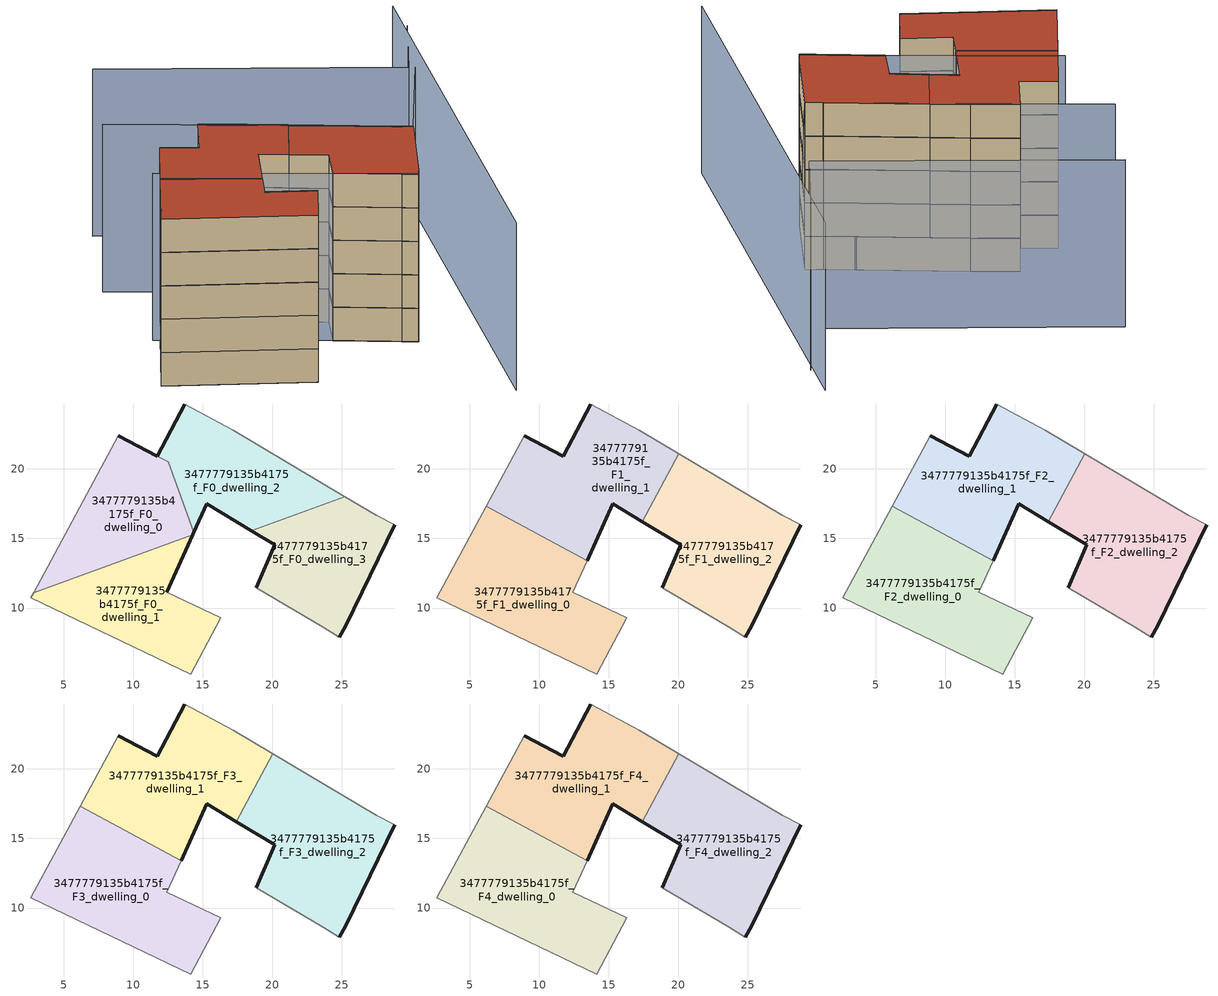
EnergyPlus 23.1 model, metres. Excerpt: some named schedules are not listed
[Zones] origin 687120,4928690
3477779135b4175f_F0_dwelling_0
 floor ground (EU_floor_Construction): 14.3,15.28 14.37,15.44 12.52,20.51 8.92,22.38 2.84,11.09 z0
 wall outside (EU_wall_Construction): 8.92,22.38 11.74,20.92 / 14.37,15.44 14.3,15.28 z0:3; 11.74,20.91,3 11.74,20.92,0 11.74,20.91,0
 wall to 3477779135b4175f_F0_dwelling_1 (EU_wall_Construction): 14.3,15.28 2.84,11.09 z0:3
 wall adiabatic (EU_wall_Construction): 2.84,11.09 8.92,22.38 z0:3
 wall to 3477779135b4175f_F0_dwelling_2 (EU_wall_Construction): 11.74,20.91 12.52,20.51 14.37,15.44 z0:3
3477779135b4175f_F0_dwelling_1
 floor ground (EU_floor_Construction): 14.12,5.26 16.28,9.31 12.42,11.14 14.3,15.28 2.84,11.09 2.65,10.74 z0
 wall outside (EU_wall_Construction): 14.3,15.28 12.42,11.14 z0:3
 wall adiabatic (EU_wall_Construction): 12.42,11.14 16.28,9.31 14.12,5.26 2.65,10.74 2.84,11.09 z0:3
3477779135b4175f_F0_dwelling_2
 floor ground (EU_floor_Construction): 25.21,18.01 17.18,22.76 13.69,24.66 11.74,20.91 12.52,20.51 14.37,15.44 15.3,17.5 18.5,15.56 z0
 wall outside (EU_wall_Construction): 11.74,20.91 13.69,24.66 / 18.5,15.56 15.3,17.5 14.37,15.44 z0:3
 wall adiabatic (EU_wall_Construction): 13.69,24.66 17.18,22.76 25.21,18.01 z0:3
 wall to 3477779135b4175f_F0_dwelling_3 (EU_wall_Construction): 25.21,18.01 18.5,15.56 z0:3
3477779135b4175f_F0_dwelling_3
 floor ground (EU_floor_Construction): 25.26,8.71 28.78,15.98 27.46,16.68 25.21,18.01 18.5,15.56 20.17,14.54 18.84,11.46 23.65,8.61 24.81,7.9 z0
 wall outside (EU_wall_Construction): 18.84,11.46 20.17,14.54 18.5,15.56 / 28.78,15.98 25.26,8.71 24.81,7.9 z0:3
 wall adiabatic (EU_wall_Construction): 24.81,7.9 23.65,8.61 18.84,11.46 / 25.21,18.01 27.46,16.68 28.78,15.98 z0:3
3477779135b4175f_F1_dwelling_0
 floor to 3477779135b4175f_F0_dwelling_1 (EU_floor_Construction): 14.12,5.26 16.28,9.31 12.42,11.14 13.45,13.4 11.71,14.34 2.84,11.09 2.65,10.74 z3
 floor to 3477779135b4175f_F0_dwelling_0 (EU_floor_Construction): 11.71,14.34 6.19,17.31 2.84,11.09 z3
 wall adiabatic (EU_wall_Construction): 13.45,13.4 12.42,11.14 16.28,9.31 14.12,5.26 2.65,10.74 6.19,17.31 z3:6
 wall to 3477779135b4175f_F1_dwelling_1 (EU_wall_Construction): 6.19,17.31 13.45,13.4 z3:6
3477779135b4175f_F1_dwelling_1
 floor to 3477779135b4175f_F0_dwelling_0 (EU_floor_Construction): 14.3,15.28 14.37,15.44 12.52,20.51 11.74,20.91 8.92,22.38 6.19,17.31 11.71,14.34 z3
 floor to 3477779135b4175f_F0_dwelling_2 (EU_floor_Construction): 17.42,16.22 20.04,21.08 17.18,22.76 13.69,24.66 11.74,20.91 12.52,20.51 14.37,15.44 15.3,17.5 z3
 floor to 3477779135b4175f_F0_dwelling_1 (EU_floor_Construction): 13.45,13.4 14.3,15.28 11.71,14.34 z3
 wall outside (EU_wall_Construction): 8.92,22.38 11.74,20.91 13.69,24.66 / 17.42,16.22 15.3,17.5 13.45,13.4 z3:6
 wall adiabatic (EU_wall_Construction): 6.19,17.31 8.92,22.38 / 13.69,24.66 17.18,22.76 20.04,21.08 z3:6
 wall to 3477779135b4175f_F1_dwelling_2 (EU_wall_Construction): 20.04,21.08 17.42,16.22 z3:6
3477779135b4175f_F1_dwelling_2
 floor to 3477779135b4175f_F0_dwelling_2 (EU_floor_Construction): 25.21,18.01 20.04,21.08 17.42,16.22 18.5,15.56 z3
 floor to 3477779135b4175f_F0_dwelling_3 (EU_floor_Construction): 25.26,8.71 28.78,15.98 27.46,16.68 25.21,18.01 18.5,15.56 20.17,14.54 18.84,11.46 23.65,8.61 24.81,7.9 z3
 wall outside (EU_wall_Construction): 18.84,11.46 20.17,14.54 17.42,16.22 / 28.78,15.98 25.26,8.71 24.81,7.9 z3:6
 wall adiabatic (EU_wall_Construction): 20.04,21.08 27.46,16.68 28.78,15.98 / 24.81,7.9 23.65,8.61 18.84,11.46 z3:6
3477779135b4175f_F2_dwelling_0
 floor to 3477779135b4175f_F1_dwelling_0 (EU_floor_Construction): 14.12,5.26 16.28,9.31 12.42,11.14 13.45,13.4 6.19,17.31 2.65,10.74 z6
 wall adiabatic (EU_wall_Construction): 13.45,13.4 12.42,11.14 16.28,9.31 14.12,5.26 2.65,10.74 6.19,17.31 z6:9
 wall to 3477779135b4175f_F2_dwelling_1 (EU_wall_Construction): 6.19,17.31 13.45,13.4 z6:9
3477779135b4175f_F2_dwelling_1
 floor to 3477779135b4175f_F1_dwelling_1 (EU_floor_Construction): 17.42,16.22 20.04,21.08 17.18,22.76 13.69,24.66 11.74,20.91 8.92,22.38 6.19,17.31 13.45,13.4 15.3,17.5 z6
 wall outside (EU_wall_Construction): 8.92,22.38 11.74,20.91 13.69,24.66 / 17.42,16.22 15.3,17.5 13.45,13.4 z6:9
 wall adiabatic (EU_wall_Construction): 6.19,17.31 8.92,22.38 / 13.69,24.66 17.18,22.76 20.04,21.08 z6:9
 wall to 3477779135b4175f_F2_dwelling_2 (EU_wall_Construction): 20.04,21.08 17.42,16.22 z6:9
3477779135b4175f_F2_dwelling_2
 floor to 3477779135b4175f_F1_dwelling_2 (EU_floor_Construction): 25.26,8.71 28.78,15.98 27.46,16.68 20.04,21.08 17.42,16.22 20.17,14.54 18.84,11.46 23.65,8.61 24.81,7.9 z6
 wall outside (EU_wall_Construction): 18.84,11.46 20.17,14.54 17.42,16.22 / 28.78,15.98 25.26,8.71 24.81,7.9 z6:9
 wall adiabatic (EU_wall_Construction): 20.04,21.08 27.46,16.68 28.78,15.98 / 24.81,7.9 23.65,8.61 18.84,11.46 z6:9
3477779135b4175f_F3_dwelling_0
 floor to 3477779135b4175f_F2_dwelling_0 (EU_floor_Construction): 14.12,5.26 16.28,9.31 12.42,11.14 13.45,13.4 6.19,17.31 2.65,10.74 z9
 wall adiabatic (EU_wall_Construction): 13.45,13.4 12.42,11.14 16.28,9.31 14.12,5.26 2.65,10.74 6.19,17.31 z9:12
 wall to 3477779135b4175f_F3_dwelling_1 (EU_wall_Construction): 6.19,17.31 13.45,13.4 z9:12
3477779135b4175f_F3_dwelling_1
 floor to 3477779135b4175f_F2_dwelling_1 (EU_floor_Construction): 17.42,16.22 20.04,21.08 17.18,22.76 13.69,24.66 11.74,20.91 8.92,22.38 6.19,17.31 13.45,13.4 15.3,17.5 z9
 wall outside (EU_wall_Construction): 8.92,22.38 11.74,20.91 13.69,24.66 / 17.42,16.22 15.3,17.5 13.45,13.4 z9:12
 wall adiabatic (EU_wall_Construction): 6.19,17.31 8.92,22.38 / 13.69,24.66 17.18,22.76 20.04,21.08 z9:12
 wall to 3477779135b4175f_F3_dwelling_2 (EU_wall_Construction): 20.04,21.08 17.42,16.22 z9:12
3477779135b4175f_F3_dwelling_2
 floor to 3477779135b4175f_F2_dwelling_2 (EU_floor_Construction): 25.26,8.71 28.78,15.98 27.46,16.68 20.04,21.08 17.42,16.22 20.17,14.54 18.84,11.46 23.65,8.61 24.81,7.9 z9
 wall outside (EU_wall_Construction): 18.84,11.46 20.17,14.54 17.42,16.22 / 28.78,15.98 25.26,8.71 24.81,7.9 z9:12
 wall adiabatic (EU_wall_Construction): 20.04,21.08 27.46,16.68 28.78,15.98 / 24.81,7.9 23.65,8.61 18.84,11.46 z9:12
3477779135b4175f_F4_dwelling_0
 floor to 3477779135b4175f_F3_dwelling_0 (EU_floor_Construction): 14.12,5.26 16.28,9.31 12.42,11.14 13.45,13.4 6.19,17.31 2.65,10.74 z12
 wall adiabatic (EU_wall_Construction): 13.45,13.4 12.42,11.14 16.28,9.31 14.12,5.26 2.65,10.74 6.19,17.31 z12:15
 wall to 3477779135b4175f_F4_dwelling_1 (EU_wall_Construction): 6.19,17.31 13.45,13.4 z12:15
 roof outside (EU_roof_Construction): 13.45,13.4 12.42,11.14 16.28,9.31 14.12,5.26 2.65,10.74 6.19,17.31 z15
3477779135b4175f_F4_dwelling_1
 floor to 3477779135b4175f_F3_dwelling_1 (EU_floor_Construction): 17.42,16.22 20.04,21.08 17.18,22.76 13.69,24.66 11.74,20.91 8.92,22.38 6.19,17.31 13.45,13.4 15.3,17.5 z12
 wall outside (EU_wall_Construction): 8.92,22.38 11.74,20.91 13.69,24.66 / 17.42,16.22 15.3,17.5 13.45,13.4 z12:15
 wall adiabatic (EU_wall_Construction): 6.19,17.31 8.92,22.38 / 13.69,24.66 17.18,22.76 20.04,21.08 z12:15
 wall to 3477779135b4175f_F4_dwelling_2 (EU_wall_Construction): 20.04,21.08 17.42,16.22 z12:15
 roof outside (EU_roof_Construction): 17.18,22.76 20.04,21.08 17.42,16.22 15.3,17.5 13.45,13.4 6.19,17.31 8.92,22.38 11.74,20.91 13.69,24.66 z15
3477779135b4175f_F4_dwelling_2
 floor to 3477779135b4175f_F3_dwelling_2 (EU_floor_Construction): 25.26,8.71 28.78,15.98 27.46,16.68 20.04,21.08 17.42,16.22 20.17,14.54 18.84,11.46 23.65,8.61 24.81,7.9 z12
 wall outside (EU_wall_Construction): 18.84,11.46 20.17,14.54 17.42,16.22 / 28.78,15.98 25.26,8.71 24.81,7.9 z12:15
 wall adiabatic (EU_wall_Construction): 20.04,21.08 27.46,16.68 28.78,15.98 / 24.81,7.9 23.65,8.61 18.84,11.46 z12:15
 roof outside (EU_roof_Construction): 27.46,16.68 28.78,15.98 25.26,8.71 24.81,7.9 23.65,8.61 18.84,11.46 20.17,14.54 17.42,16.22 20.04,21.08 z15
shading: 27.43,-3.68 38,36.2 / 37.26,32.4 33.65,25.64 / 33.65,25.64 11.16,37.65 / 6.16,18.54 24.91,8.08 / 34.13,25.37 28.76,15.94 / 28.76,15.94 6.95,28.36 z0:15
[Building]
EU S2 Campaign: North Axis=0; Terrain=City; Solar Distribution=FullExterior
[Site:Location]
Bologna: Latitude=44.5; Longitude=11.25; Time Zone=1; Elevation=37
[SizingPeriod:WeatherFileDays]
AnnualSizingPeriod: Begin Month=1; Begin Day of Month=1; End Month=12; End Day of Month=31; Day of Week for Start Day=Monday; Use Weather File Daylight Saving Period=No; Use Weather File Rain and Snow Indicators=No
[MATERIAL]
EU_InternalMass_Material: Roughness=MediumRough; Thickness=0.1; Conductivity=1; Density=1800; Specific Heat=900; Thermal Absorptance=0.9; Solar Absorptance=0.7; Visible Absorptance=0.7
[MATERIAL:NOMASS] Roughness=MediumRough; Thermal Absorptance=0.9; Solar Absorptance=0.7; Visible Absorptance=0.7
Name | Thermal Resistance
EU_wall_NoMass | 0.905828
EU_roof_NoMass | 0.37593
EU_floor_NoMass | 0.67114
[CONSTRUCTION]
EU_wall_Construction: EU_wall_NoMass
EU_roof_Construction: EU_roof_NoMass
EU_floor_Construction: EU_floor_NoMass
EU_InternalMass_Construction: EU_InternalMass_Material
[ZONE] Type=1; Multiplier=1; Ceiling Height=autocalculate; Floor Area=autocalculate; Part of Total Floor Area=Yes
Name | Volume
3477779135b4175f_F0_dwelling_0 | 179.942
3477779135b4175f_F1_dwelling_0; 3477779135b4175f_F2_dwelling_0; 3477779135b4175f_F3_dwelling_0; 3477779135b4175f_F4_dwelling_0 | 241.283
3477779135b4175f_F0_dwelling_1 | 180.943
3477779135b4175f_F1_dwelling_1; 3477779135b4175f_F2_dwelling_1; 3477779135b4175f_F3_dwelling_1; 3477779135b4175f_F4_dwelling_1 | 241.278
3477779135b4175f_F0_dwelling_2 | 182.009
3477779135b4175f_F1_dwelling_2; 3477779135b4175f_F2_dwelling_2; 3477779135b4175f_F3_dwelling_2; 3477779135b4175f_F4_dwelling_2 | 241.285
3477779135b4175f_F0_dwelling_3 | 180.959
[INTERNALMASS] Construction=EU_InternalMass_Construction
Name | Zone or ZoneList | Surface Area
3477779135b4175f_F0_dwelling_0_EU_InternalMass | 3477779135b4175f_F0_dwelling_0 | 59.9823
3477779135b4175f_F0_dwelling_1_EU_InternalMass | 3477779135b4175f_F0_dwelling_1 | 60.3115
3477779135b4175f_F0_dwelling_2_EU_InternalMass | 3477779135b4175f_F0_dwelling_2 | 60.67
3477779135b4175f_F0_dwelling_3_EU_InternalMass | 3477779135b4175f_F0_dwelling_3 | 60.3207
3477779135b4175f_F1_dwelling_0_EU_InternalMass | 3477779135b4175f_F1_dwelling_0 | 80.4278
3477779135b4175f_F1_dwelling_1_EU_InternalMass | 3477779135b4175f_F1_dwelling_1 | 80.4261
3477779135b4175f_F1_dwelling_2_EU_InternalMass | 3477779135b4175f_F1_dwelling_2 | 80.4294
3477779135b4175f_F2_dwelling_0_EU_InternalMass | 3477779135b4175f_F2_dwelling_0 | 80.4278
3477779135b4175f_F2_dwelling_1_EU_InternalMass | 3477779135b4175f_F2_dwelling_1 | 80.4261
3477779135b4175f_F2_dwelling_2_EU_InternalMass | 3477779135b4175f_F2_dwelling_2 | 80.4294
3477779135b4175f_F3_dwelling_0_EU_InternalMass | 3477779135b4175f_F3_dwelling_0 | 80.4278
3477779135b4175f_F3_dwelling_1_EU_InternalMass | 3477779135b4175f_F3_dwelling_1 | 80.4261
3477779135b4175f_F3_dwelling_2_EU_InternalMass | 3477779135b4175f_F3_dwelling_2 | 80.4294
3477779135b4175f_F4_dwelling_0_EU_InternalMass | 3477779135b4175f_F4_dwelling_0 | 80.4278
3477779135b4175f_F4_dwelling_1_EU_InternalMass | 3477779135b4175f_F4_dwelling_1 | 80.4261
3477779135b4175f_F4_dwelling_2_EU_InternalMass | 3477779135b4175f_F4_dwelling_2 | 80.4294
[OTHEREQUIPMENT] Fuel Type=Electricity; Design Level Calculation Method=Watts/Area; Power per Zone Floor Area=1; Fraction Latent=0; Fraction Radiant=0; Fraction Lost=0; Carbon Dioxide Generation Rate=0; EndUse Subcategory=EU_Step8_InternalGains
Name | Zone or ZoneList or Space or SpaceList | Schedule
EU_Step8_InternalGain_3477779135b4175f_F0_dwelling_0_f000 | 3477779135b4175f_F0_dwelling_0 | EU_Step8_GainSchedule_3477779135b4175f_F0_dwelling_0_f000
EU_Step8_InternalGain_3477779135b4175f_F0_dwelling_1_f000 | 3477779135b4175f_F0_dwelling_1 | EU_Step8_GainSchedule_3477779135b4175f_F0_dwelling_1_f000
EU_Step8_InternalGain_3477779135b4175f_F0_dwelling_2_f000 | 3477779135b4175f_F0_dwelling_2 | EU_Step8_GainSchedule_3477779135b4175f_F0_dwelling_2_f000
EU_Step8_InternalGain_3477779135b4175f_F0_dwelling_3_f000 | 3477779135b4175f_F0_dwelling_3 | EU_Step8_GainSchedule_3477779135b4175f_F0_dwelling_3_f000
EU_Step8_InternalGain_3477779135b4175f_F1_dwelling_0_f000 | 3477779135b4175f_F1_dwelling_0 | EU_Step8_GainSchedule_3477779135b4175f_F1_dwelling_0_f000
EU_Step8_InternalGain_3477779135b4175f_F1_dwelling_1_f000 | 3477779135b4175f_F1_dwelling_1 | EU_Step8_GainSchedule_3477779135b4175f_F1_dwelling_1_f000
EU_Step8_InternalGain_3477779135b4175f_F1_dwelling_2_f000 | 3477779135b4175f_F1_dwelling_2 | EU_Step8_GainSchedule_3477779135b4175f_F1_dwelling_2_f000
EU_Step8_InternalGain_3477779135b4175f_F2_dwelling_0_f000 | 3477779135b4175f_F2_dwelling_0 | EU_Step8_GainSchedule_3477779135b4175f_F2_dwelling_0_f000
EU_Step8_InternalGain_3477779135b4175f_F2_dwelling_1_f000 | 3477779135b4175f_F2_dwelling_1 | EU_Step8_GainSchedule_3477779135b4175f_F2_dwelling_1_f000
EU_Step8_InternalGain_3477779135b4175f_F2_dwelling_2_f000 | 3477779135b4175f_F2_dwelling_2 | EU_Step8_GainSchedule_3477779135b4175f_F2_dwelling_2_f000
EU_Step8_InternalGain_3477779135b4175f_F3_dwelling_0_f000 | 3477779135b4175f_F3_dwelling_0 | EU_Step8_GainSchedule_3477779135b4175f_F3_dwelling_0_f000
EU_Step8_InternalGain_3477779135b4175f_F3_dwelling_1_f000 | 3477779135b4175f_F3_dwelling_1 | EU_Step8_GainSchedule_3477779135b4175f_F3_dwelling_1_f000
EU_Step8_InternalGain_3477779135b4175f_F3_dwelling_2_f000 | 3477779135b4175f_F3_dwelling_2 | EU_Step8_GainSchedule_3477779135b4175f_F3_dwelling_2_f000
EU_Step8_InternalGain_3477779135b4175f_F4_dwelling_0_f000 | 3477779135b4175f_F4_dwelling_0 | EU_Step8_GainSchedule_3477779135b4175f_F4_dwelling_0_f000
EU_Step8_InternalGain_3477779135b4175f_F4_dwelling_1_f000 | 3477779135b4175f_F4_dwelling_1 | EU_Step8_GainSchedule_3477779135b4175f_F4_dwelling_1_f000
EU_Step8_InternalGain_3477779135b4175f_F4_dwelling_2_f000 | 3477779135b4175f_F4_dwelling_2 | EU_Step8_GainSchedule_3477779135b4175f_F4_dwelling_2_f000
[ZONEVENTILATION:DESIGNFLOWRATE] Schedule=EU_AlwaysOn; Design Flow Rate Calculation Method=AirChanges/Hour; Air Changes per Hour=0.73129; Ventilation Type=Natural; Fan Pressure Rise=0; Fan Total Efficiency=1; Constant Term Coefficient=1; Temperature Term Coefficient=0; Velocity Term Coefficient=0; Velocity Squared Term Coefficient=0; Minimum Indoor Temperature=-100; Maximum Indoor Temperature=100; Delta Temperature=-100; Minimum Outdoor Temperature=-100; Maximum Outdoor Temperature=100; Maximum Wind Speed=40
Name | Zone or ZoneList or Space or SpaceList
EU_ConstantAir_3477779135b4175f_F0_dwelling_0 | 3477779135b4175f_F0_dwelling_0
EU_ConstantAir_3477779135b4175f_F0_dwelling_1 | 3477779135b4175f_F0_dwelling_1
EU_ConstantAir_3477779135b4175f_F0_dwelling_2 | 3477779135b4175f_F0_dwelling_2
EU_ConstantAir_3477779135b4175f_F0_dwelling_3 | 3477779135b4175f_F0_dwelling_3
EU_ConstantAir_3477779135b4175f_F1_dwelling_0 | 3477779135b4175f_F1_dwelling_0
EU_ConstantAir_3477779135b4175f_F1_dwelling_1 | 3477779135b4175f_F1_dwelling_1
EU_ConstantAir_3477779135b4175f_F1_dwelling_2 | 3477779135b4175f_F1_dwelling_2
EU_ConstantAir_3477779135b4175f_F2_dwelling_0 | 3477779135b4175f_F2_dwelling_0
EU_ConstantAir_3477779135b4175f_F2_dwelling_1 | 3477779135b4175f_F2_dwelling_1
EU_ConstantAir_3477779135b4175f_F2_dwelling_2 | 3477779135b4175f_F2_dwelling_2
EU_ConstantAir_3477779135b4175f_F3_dwelling_0 | 3477779135b4175f_F3_dwelling_0
EU_ConstantAir_3477779135b4175f_F3_dwelling_1 | 3477779135b4175f_F3_dwelling_1
EU_ConstantAir_3477779135b4175f_F3_dwelling_2 | 3477779135b4175f_F3_dwelling_2
EU_ConstantAir_3477779135b4175f_F4_dwelling_0 | 3477779135b4175f_F4_dwelling_0
EU_ConstantAir_3477779135b4175f_F4_dwelling_1 | 3477779135b4175f_F4_dwelling_1
EU_ConstantAir_3477779135b4175f_F4_dwelling_2 | 3477779135b4175f_F4_dwelling_2
[HVACTEMPLATE:THERMOSTAT] Constant Heating Setpoint=20; Constant Cooling Setpoint=50
EU_HeatOnly_3477779135b4175f_F0_dwelling_0; EU_HeatOnly_3477779135b4175f_F0_dwelling_1; EU_HeatOnly_3477779135b4175f_F0_dwelling_2; EU_HeatOnly_3477779135b4175f_F0_dwelling_3; EU_HeatOnly_3477779135b4175f_F1_dwelling_0; EU_HeatOnly_3477779135b4175f_F1_dwelling_1; EU_HeatOnly_3477779135b4175f_F1_dwelling_2; EU_HeatOnly_3477779135b4175f_F2_dwelling_0; EU_HeatOnly_3477779135b4175f_F2_dwelling_1; EU_HeatOnly_3477779135b4175f_F2_dwelling_2; EU_HeatOnly_3477779135b4175f_F3_dwelling_0; EU_HeatOnly_3477779135b4175f_F3_dwelling_1; EU_HeatOnly_3477779135b4175f_F3_dwelling_2; EU_HeatOnly_3477779135b4175f_F4_dwelling_0; EU_HeatOnly_3477779135b4175f_F4_dwelling_1; EU_HeatOnly_3477779135b4175f_F4_dwelling_2
[HVACTEMPLATE:ZONE:IDEALLOADSAIRSYSTEM] System Availability Schedule=EU_AlwaysOn; Maximum Heating Supply Air Temperature=50; Minimum Cooling Supply Air Temperature=13; Maximum Heating Supply Air Humidity Ratio=0.0156; Minimum Cooling Supply Air Humidity Ratio=0.0077; Heating Limit=NoLimit; Cooling Limit=NoLimit; Heating Availability Schedule=EU_AlwaysOn; Cooling Availability Schedule=EU_CoolingOff; Dehumidification Control Type=ConstantSensibleHeatRatio; Cooling Sensible Heat Ratio=0.7; Dehumidification Setpoint=60; Humidification Control Type=None; Humidification Setpoint=30; Outdoor Air Method=None; Outdoor Air Flow Rate per Person=0.00944; Outdoor Air Flow Rate per Zone Floor Area=0; Outdoor Air Flow Rate per Zone=0; Demand Controlled Ventilation Type=None; Outdoor Air Economizer Type=NoEconomizer; Heat Recovery Type=None; Sensible Heat Recovery Effectiveness=0.7; Latent Heat Recovery Effectiveness=0.65
Name | Template Thermostat
3477779135b4175f_F0_dwelling_0 | EU_HeatOnly_3477779135b4175f_F0_dwelling_0
3477779135b4175f_F0_dwelling_1 | EU_HeatOnly_3477779135b4175f_F0_dwelling_1
3477779135b4175f_F0_dwelling_2 | EU_HeatOnly_3477779135b4175f_F0_dwelling_2
3477779135b4175f_F0_dwelling_3 | EU_HeatOnly_3477779135b4175f_F0_dwelling_3
3477779135b4175f_F1_dwelling_0 | EU_HeatOnly_3477779135b4175f_F1_dwelling_0
3477779135b4175f_F1_dwelling_1 | EU_HeatOnly_3477779135b4175f_F1_dwelling_1
3477779135b4175f_F1_dwelling_2 | EU_HeatOnly_3477779135b4175f_F1_dwelling_2
3477779135b4175f_F2_dwelling_0 | EU_HeatOnly_3477779135b4175f_F2_dwelling_0
3477779135b4175f_F2_dwelling_1 | EU_HeatOnly_3477779135b4175f_F2_dwelling_1
3477779135b4175f_F2_dwelling_2 | EU_HeatOnly_3477779135b4175f_F2_dwelling_2
3477779135b4175f_F3_dwelling_0 | EU_HeatOnly_3477779135b4175f_F3_dwelling_0
3477779135b4175f_F3_dwelling_1 | EU_HeatOnly_3477779135b4175f_F3_dwelling_1
3477779135b4175f_F3_dwelling_2 | EU_HeatOnly_3477779135b4175f_F3_dwelling_2
3477779135b4175f_F4_dwelling_0 | EU_HeatOnly_3477779135b4175f_F4_dwelling_0
3477779135b4175f_F4_dwelling_1 | EU_HeatOnly_3477779135b4175f_F4_dwelling_1
3477779135b4175f_F4_dwelling_2 | EU_HeatOnly_3477779135b4175f_F4_dwelling_2
